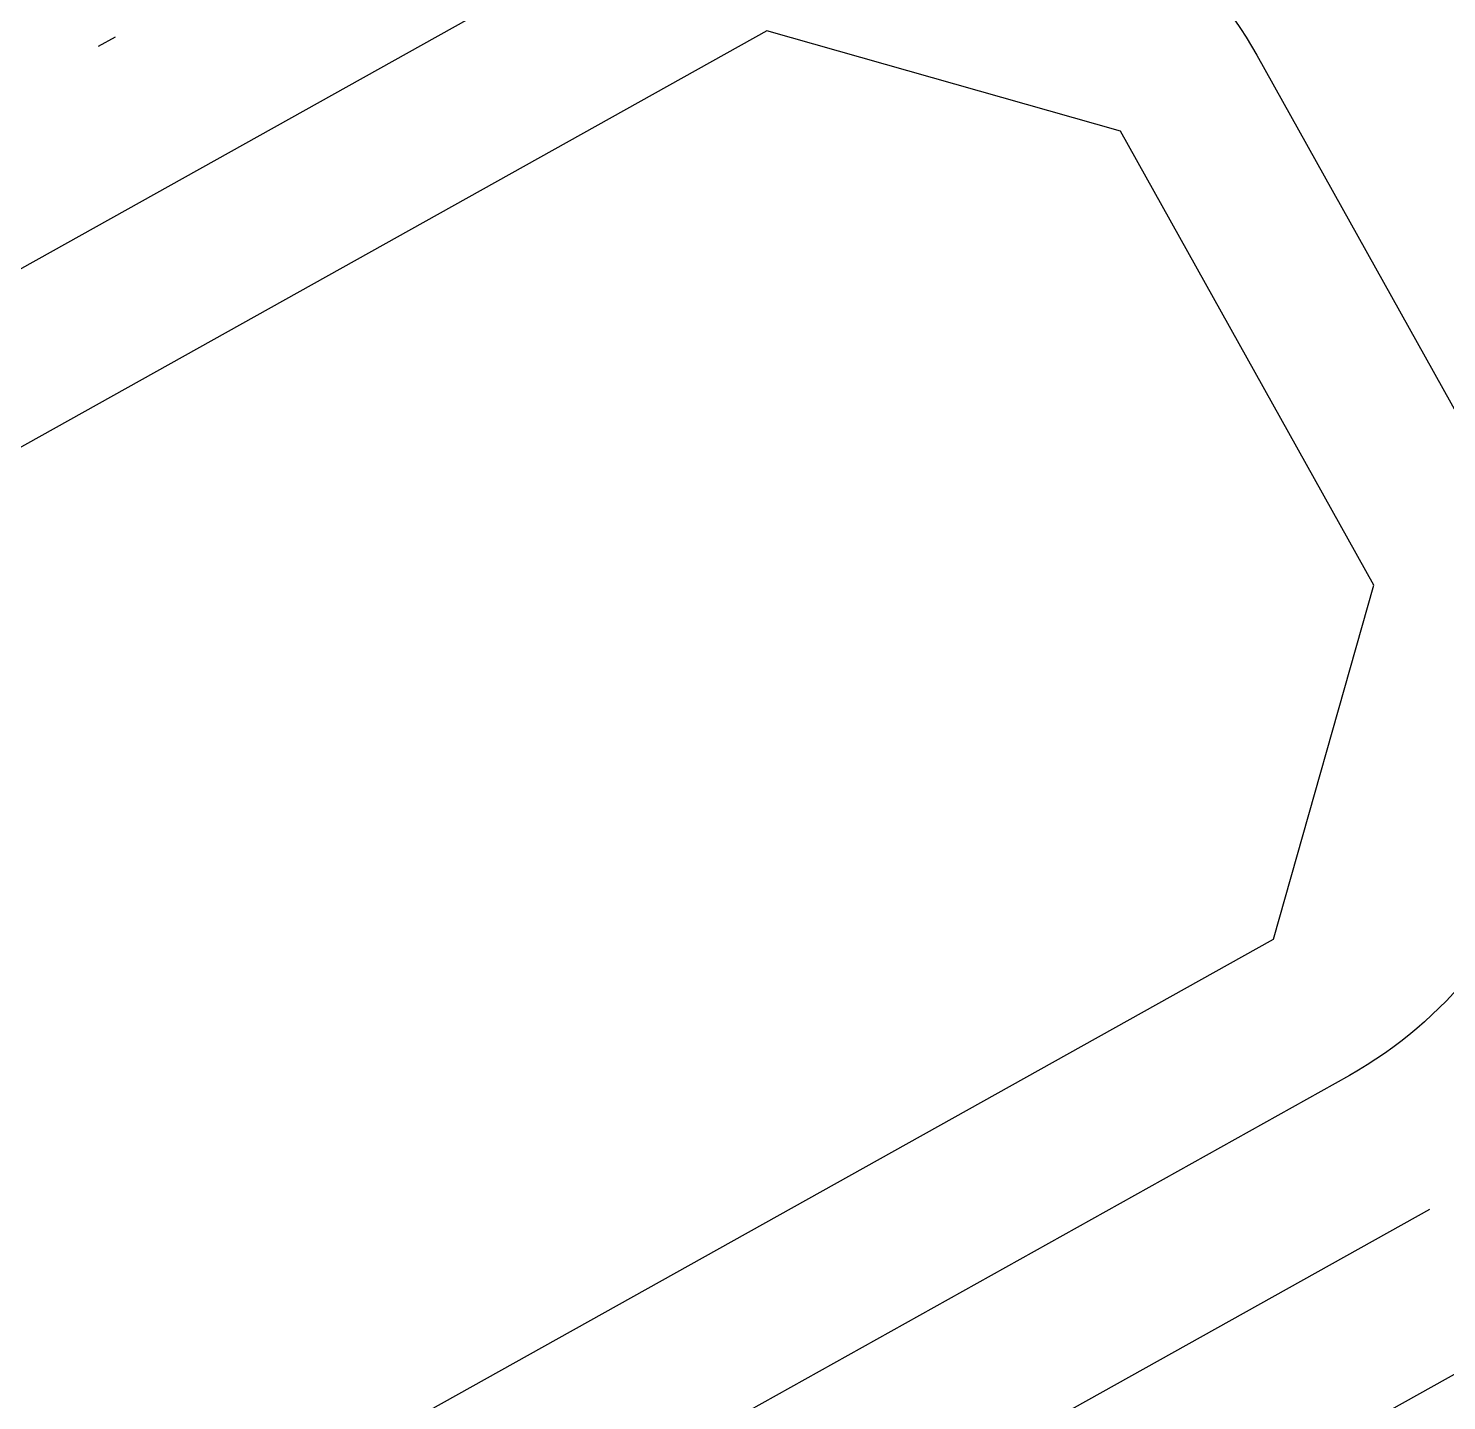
# Model space of a CAD drawing. Header units: millimetres. Extents: x 567980 to 569372, y 2065777 to 2066674.
# Drawn here: x 569007.95 to 569035.23, y 2066306.72 to 2066333.11 of the extents above; entities that cross this region are included whole.
import ezdxf

# ---------------------------------------------------------------- set-up
doc = ezdxf.new("R2010")
doc.units = ezdxf.units.MM
doc.linetypes.add('ACAD_ISO10W100', pattern=[18.5, 12, -3, 0.5, -3])
doc.layers.add('boDnv', color=54, linetype='Continuous', lineweight=25)
for name, color, linetype in [('BoThamCo', 94, 'Continuous'), ('LogDg', 7, 'Continuous'), ('TimDg', 222, 'Continuous'), ('ViaHeS', 32, 'Continuous')]:
    doc.layers.add(name, color=color, linetype=linetype)

# ---------------------------------------------------------------- blocks, each defined once
blk = doc.blocks.new('NEN')
at = {"layer": 'BoThamCo'}
blk.add_lwpolyline([(336.347, -49.298), (331.474, -40.565), (324.672, -38.635), (260.962, -74.185), (258.833, -81.093), (263.315, -90.055), (269.918, -92.091), (334.417, -56.1)], close=True, dxfattribs=at)
at = {"layer": 'LogDg'}
blk.add_lwpolyline([(462.182, -42.484, 0.004173), (446.541, -13.107, 0.41755), (435.613, -9.94), (272.325, -101.054, 0.401037), (269.068, -111.618), (286.084, -145.639, 0.427514), (297.137, -149.047), (456.991, -59.849, 0.406017), (462.182, -42.484)], format="xyb", dxfattribs=at)
blk.add_lwpolyline([(270.27, -95.329, -0.427514), (259.217, -91.922), (254.74, -82.969, -0.401037), (257.996, -72.404), (323.21, -36.016, -0.414214), (334.094, -39.103), (338.967, -47.836, -0.414214), (335.879, -58.72)], format="xyb", close=True, dxfattribs=at)
at = {"layer": 'TimDg', "linetype": 'ACAD_ISO10W100', "ltscale": 0.75}
for points in [[(431.013, 27.573), (246.062, -75.628)], [(446.462, -0.451), (260.371, -104.289)]]:
    blk.add_lwpolyline(points, dxfattribs=at)
at = {"layer": 'ViaHeS'}
blk.add_lwpolyline([(334.417, -56.1), (336.347, -49.298), (331.474, -40.565), (324.672, -38.635), (260.962, -74.185), (258.833, -81.093), (263.315, -90.055), (269.918, -92.091)], close=True, dxfattribs=at)

msp = doc.modelspace()

# ---------------------------------------------------------------- block references
at = {"layer": 'boDnv'}
msp.add_blockref('NEN', (568697.481, 2066371.697), dxfattribs=at)

doc.saveas('drawing.dxf')
